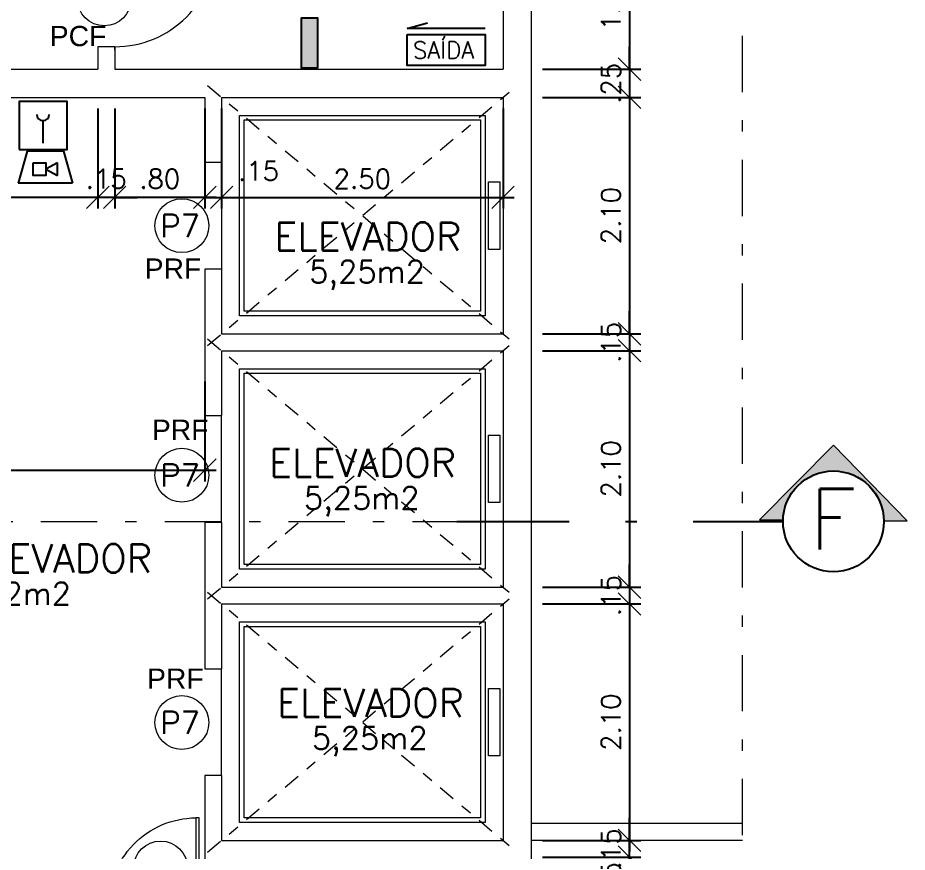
# Model space of a CAD drawing. Header units: millimetres. Extents: x 521 to 1055, y 261 to 520.
# Drawn here: x 719.07 to 726.97, y 396.94 to 404.35 of the extents above; entities that cross this region are included whole.
import ezdxf
from ezdxf.enums import TextEntityAlignment as Align

# ---------------------------------------------------------------- set-up
doc = ezdxf.new("R2010")
doc.units = ezdxf.units.MM
for name, pattern in [('CONTINU', [0]), ('DASHDOT', [1, 0.5, -0.25, 0, -0.25]), ('DASHDOTX2', [2, 1, -0.5, 0, -0.5])]:
    doc.linetypes.add(name, pattern=pattern)
doc.layers.add('0.1', color=8, linetype='Continuous', lineweight=13)
doc.layers.add('ppci', color=8, linetype='Continuous')
doc.styles.add('ROMANS', font='romans')
doc.styles.get("Standard").update_dxf_attribs({"font": 'romans.shx'})
doc.styles.add('STYLE1', font='sanss___.ttf')
doc.dimstyles.new('Fares Eng - 50', dxfattribs={"dimscale": 2, "dimtxt": 0.085, "dimasz": 0.1, "dimexe": 0.05, "dimexo": 0.05, "dimgap": 0.04, "dimtad": 1, "dimzin": 4, "dimdsep": 46, "dimtxsty": 'ROMANS', "dimblk1": 'OBLIQUE', "dimblk2": 'OBLIQUE', "dimsah": 1, "dimcen": 0.05, "dimdle": 0.05, "dimclrd": 8, "dimclre": 8, "dimclrt": 8, "dimaunit": 1, "dimadec": 0, "dimazin": 0, "dimtfac": 1, "dimtix": 1, "dimtmove": 2, "dimatfit": 0, "dimldrblk": 'OPEN90', "dimfxl": 1, "dimtolj": 1, "dimtzin": 0, "dimarcsym": 0})

# ---------------------------------------------------------------- blocks, each defined once
blk = doc.blocks.new('P90')
for points in [[(0.07499999999999929, 0.9300000000001063), (0.07499999999999929, 0.9000000000001052), (-0.07499999999999929, 0.9000000000001052), (-0.07499999999999929, 0.9300000000001063)], [(0.07499999999999929, -0.03000000000000114), (0.07499999999999929, 0), (-0.07499999999999929, 0), (-0.07499999999999929, -0.03000000000000114)]]:
    blk.add_lwpolyline(points)
blk.add_lwpolyline([(0.975000000000021, 0.8700000000000223), (0.07499999999999929, 0.8700000000000223), (0.07499999999999929, 0.9000000000001052), (0.975000000000021, 0.9000000000001052)], close=True)
at = {"color": 8}
blk.add_arc((0.0750000000000206, 0.8999999999999986), 0.9, 269.9999999999987, 6.717331487250948e-12, dxfattribs=at)
blk = doc.blocks.new('SAIDA')
at = {"layer": 'ppci', "color": 10, "linetype": 'CONTINU'}
for p, q in [((606.3493785497369, 490.7844645297137), (606.5312897009126, 490.835534363924)), ((607.0433981226734, 490.7844645297137), (606.3493785497369, 490.7844645297137))]:
    blk.add_line(p, q, dxfattribs=at)
blk.add_lwpolyline([(606.3493785497369, 490.7295335229048), (607.0433981226734, 490.7295335229048), (607.0433981226734, 490.4547183074635), (606.3493785497369, 490.4547183074635)], close=True, dxfattribs=at)
at = {"layer": 'ppci', "color": 10}
blk.add_text('SAÍDA', height=0.15, dxfattribs=at).set_placement((606.4001051773125, 490.5170854990042))
blk = doc.blocks.new('ÁREA')
for p in [(4.97462945148186e-05, 0.003761569252461072), (0, 0)]:
    blk.add_attdef('COMPARTIMENTO', text='', height=0.0025).set_placement(p, align=Align.CENTER)
at = {"color": 1}
for p in [(-4.97462945148186e-05, -0.003761569252461072), (-9.94925890296372e-05, -0.007523138504922144)]:
    blk.add_attdef('ÁREA', text='', height=0.002, dxfattribs=at).set_placement(p, align=Align.CENTER)
blk = doc.blocks.new('_OBLIQUE')
at = {"color": 0, "linetype": 'ByBlock'}
blk.add_line((-0.5, -0.5), (0.5, 0.5), dxfattribs=at)
blk = doc.blocks.new('*D574')
at = {"layer": '0.1', "color": 8, "linetype": 'CONTINU', "lineweight": -2, "transparency": 16777216}
for p, q in [((720.8763739477108, 403.5464883394478), (720.8763739477108, 402.6585367589544)), ((723.3763739477108, 403.5464883394476), (723.3763739477108, 402.6585367589544)), ((720.7763739477108, 402.7585367589544), (723.4763739477108, 402.7585367589544))]:
    blk.add_line(p, q, dxfattribs=at)
at = {"layer": 'DEFPOINTS', "color": 0, "linetype": 'CONTINU', "lineweight": -2, "transparency": 16777216}
for p in [(720.8763739477108, 403.6464883394478), (723.3763739477108, 403.6464883394477), (723.3763739477108, 402.7585367589544)]:
    blk.add_point(p, dxfattribs=at)
at = {"layer": '0.1', "color": 8, "linetype": 'CONTINU', "lineweight": -2, "transparency": 16777216, "xscale": 0.2, "yscale": 0.2, "zscale": 0.2, "rotation": 180}
blk.add_blockref('_OBLIQUE', (720.8763739477108, 402.7585367589544), dxfattribs=at)
at = {"layer": '0.1', "color": 8, "linetype": 'CONTINU', "lineweight": -2, "transparency": 16777216, "xscale": 0.2, "yscale": 0.2, "zscale": 0.2}
blk.add_blockref('_OBLIQUE', (723.3763739477108, 402.7585367589544), dxfattribs=at)
at = {"layer": '0.1', "color": 8, "linetype": 'CONTINU', "transparency": 16777216, "insert": (722.1263739477108, 402.9235367589544), "char_height": 0.17, "attachment_point": 5, "style": 'ROMANS'}
blk.add_mtext('\\A1;2.50', dxfattribs=at)
blk = doc.blocks.new('_Open90')
at = {"color": 0, "linetype": 'ByBlock', "lineweight": -2}
for p, q in [((-0.5, 0.5), (0, 0)), ((0, 0), (-1, 0)), ((0, 0), (-0.5, -0.5))]:
    blk.add_line(p, q, dxfattribs=at)
blk = doc.blocks.new('*D575')
at = {"layer": '0.1', "color": 8, "linetype": 'CONTINU', "lineweight": -2, "transparency": 16777216}
for p, q in [((720.7263739477107, 403.2589883394476), (720.7263739477107, 402.6585367589544)), ((720.8763739477108, 403.2589883394476), (720.8763739477108, 402.6585367589544)), ((720.7263739477107, 402.7585367589544), (720.5263739477107, 402.7585367589544)), ((720.7263739477107, 402.7585367589544), (720.8763739477108, 402.7585367589544)), ((720.8763739477108, 402.7585367589544), (721.0763739477109, 402.7585367589544))]:
    blk.add_line(p, q, dxfattribs=at)
at = {"layer": 'DEFPOINTS', "color": 0, "linetype": 'CONTINU', "lineweight": -2, "transparency": 16777216}
for p in [(720.7263739477107, 403.3589883394476), (720.8763739477108, 403.3589883394476), (720.8763739477108, 402.7585367589544)]:
    blk.add_point(p, dxfattribs=at)
at = {"layer": '0.1', "color": 8, "linetype": 'CONTINU', "lineweight": -2, "transparency": 16777216, "xscale": 0.2, "yscale": 0.2, "zscale": 0.2}
blk.add_blockref('_OBLIQUE', (720.7263739477107, 402.7585367589544), dxfattribs=at)
at = {"layer": '0.1', "color": 8, "linetype": 'CONTINU', "lineweight": -2, "transparency": 16777216, "xscale": 0.2, "yscale": 0.2, "zscale": 0.2, "rotation": 180}
blk.add_blockref('_OBLIQUE', (720.8763739477108, 402.7585367589544), dxfattribs=at)
at = {"layer": '0.1', "color": 8, "linetype": 'CONTINU', "transparency": 16777216, "insert": (721.2046996116915, 402.9932319690907), "char_height": 0.17, "attachment_point": 5, "style": 'ROMANS'}
blk.add_mtext('\\A1;.15', dxfattribs=at)
blk = doc.blocks.new('*D451')
at = {"layer": '0.1', "color": 8, "linetype": 'CONTINU', "lineweight": -2, "transparency": 16777216}
for p, q in [((724.4999577999806, 405.1964883394477), (724.4999577999806, 403.7964883394476)), ((723.7263739477108, 405.0964883394477), (724.5999577999806, 405.0964883394477)), ((723.7263739477108, 403.8964883394476), (724.5999577999806, 403.8964883394476))]:
    blk.add_line(p, q, dxfattribs=at)
at = {"layer": 'DEFPOINTS', "color": 0, "linetype": 'CONTINU', "lineweight": -2, "transparency": 16777216}
for p in [(723.6263739477108, 405.0964883394477), (723.6263739477108, 403.8964883394476), (724.4999577999806, 403.8964883394476)]:
    blk.add_point(p, dxfattribs=at)
at = {"layer": '0.1', "color": 8, "linetype": 'CONTINU', "lineweight": -2, "transparency": 16777216, "xscale": 0.2, "yscale": 0.2, "zscale": 0.2}
for p, rotation in [((724.4999577999806, 405.0964883394477), 90), ((724.4999577999806, 403.8964883394476), 270)]:
    blk.add_blockref('_OBLIQUE', p, dxfattribs=dict(at, rotation=rotation))
at = {"layer": '0.1', "color": 8, "linetype": 'CONTINU', "transparency": 16777216, "insert": (724.3349577999805, 404.4964883394478), "char_height": 0.17, "attachment_point": 5, "rotation": 90, "style": 'ROMANS'}
blk.add_mtext('\\A1;1.20', dxfattribs=at)
blk = doc.blocks.new('*D452')
at = {"layer": '0.1', "color": 8, "linetype": 'CONTINU', "lineweight": -2, "transparency": 16777216}
for p, q in [((724.4999577999806, 403.8964883394476), (724.4999577999806, 404.0964883394476)), ((723.7263739477108, 403.8964883394476), (724.5999577999806, 403.8964883394476)), ((724.4999577999806, 403.8964883394476), (724.4999577999806, 403.6464883394477)), ((723.7263739477108, 403.6464883394477), (724.5999577999806, 403.6464883394477)), ((724.4999577999806, 403.6464883394477), (724.4999577999806, 403.4464883394477))]:
    blk.add_line(p, q, dxfattribs=at)
at = {"layer": 'DEFPOINTS', "color": 0, "linetype": 'CONTINU', "lineweight": -2, "transparency": 16777216}
for p in [(723.6263739477108, 403.8964883394476), (723.6263739477108, 403.6464883394477), (724.4999577999806, 403.6464883394477)]:
    blk.add_point(p, dxfattribs=at)
at = {"layer": '0.1', "color": 8, "linetype": 'CONTINU', "lineweight": -2, "transparency": 16777216, "xscale": 0.2, "yscale": 0.2, "zscale": 0.2}
for p, rotation in [((724.4999577999806, 403.8964883394476), 270), ((724.4999577999806, 403.6464883394477), 90)]:
    blk.add_blockref('_OBLIQUE', p, dxfattribs=dict(at, rotation=rotation))
at = {"layer": '0.1', "color": 8, "linetype": 'CONTINU', "transparency": 16777216, "insert": (724.3349577999805, 403.7714883394478), "char_height": 0.17, "attachment_point": 5, "rotation": 90, "style": 'ROMANS'}
blk.add_mtext('\\A1;.25', dxfattribs=at)
blk = doc.blocks.new('*D453')
at = {"layer": '0.1', "color": 8, "linetype": 'CONTINU', "lineweight": -2, "transparency": 16777216}
for p, q in [((724.4999577999806, 403.7464883394477), (724.4999577999806, 401.4464883394477)), ((723.7263739477108, 403.6464883394477), (724.5999577999806, 403.6464883394477)), ((723.7263739477108, 401.5464883394477), (724.5999577999806, 401.5464883394477))]:
    blk.add_line(p, q, dxfattribs=at)
at = {"layer": 'DEFPOINTS', "color": 0, "linetype": 'CONTINU', "lineweight": -2, "transparency": 16777216}
for p in [(723.6263739477108, 403.6464883394477), (723.6263739477108, 401.5464883394477), (724.4999577999806, 401.5464883394477)]:
    blk.add_point(p, dxfattribs=at)
at = {"layer": '0.1', "color": 8, "linetype": 'CONTINU', "lineweight": -2, "transparency": 16777216, "xscale": 0.2, "yscale": 0.2, "zscale": 0.2}
for p, rotation in [((724.4999577999806, 403.6464883394477), 90), ((724.4999577999806, 401.5464883394477), 270)]:
    blk.add_blockref('_OBLIQUE', p, dxfattribs=dict(at, rotation=rotation))
at = {"layer": '0.1', "color": 8, "linetype": 'CONTINU', "transparency": 16777216, "insert": (724.3349577999805, 402.5964883394478), "char_height": 0.17, "attachment_point": 5, "rotation": 90, "style": 'ROMANS'}
blk.add_mtext('\\A1;2.10', dxfattribs=at)
blk = doc.blocks.new('*D454')
at = {"layer": '0.1', "color": 8, "linetype": 'CONTINU', "lineweight": -2, "transparency": 16777216}
for p, q in [((724.4999577999806, 401.5464883394477), (724.4999577999806, 401.7464883394477)), ((723.7263739477108, 401.5464883394477), (724.5999577999806, 401.5464883394477)), ((724.4999577999806, 401.5464883394477), (724.4999577999806, 401.3964883394476)), ((723.7263739477108, 401.3964883394476), (724.5999577999806, 401.3964883394476)), ((724.4999577999806, 401.3964883394476), (724.4999577999806, 401.1964883394476))]:
    blk.add_line(p, q, dxfattribs=at)
at = {"layer": 'DEFPOINTS', "color": 0, "linetype": 'CONTINU', "lineweight": -2, "transparency": 16777216}
for p in [(723.6263739477108, 401.5464883394477), (723.6263739477108, 401.3964883394476), (724.4999577999806, 401.3964883394476)]:
    blk.add_point(p, dxfattribs=at)
at = {"layer": '0.1', "color": 8, "linetype": 'CONTINU', "lineweight": -2, "transparency": 16777216, "xscale": 0.2, "yscale": 0.2, "zscale": 0.2}
for p, rotation in [((724.4999577999806, 401.5464883394477), 270), ((724.4999577999806, 401.3964883394476), 90)]:
    blk.add_blockref('_OBLIQUE', p, dxfattribs=dict(at, rotation=rotation))
at = {"layer": '0.1', "color": 8, "linetype": 'CONTINU', "transparency": 16777216, "insert": (724.3349577999805, 401.4714883394478), "char_height": 0.17, "attachment_point": 5, "rotation": 90, "style": 'ROMANS'}
blk.add_mtext('\\A1;.15', dxfattribs=at)
blk = doc.blocks.new('*D455')
at = {"layer": '0.1', "color": 8, "linetype": 'CONTINU', "lineweight": -2, "transparency": 16777216}
for p, q in [((724.4999577999806, 401.4964883394476), (724.4999577999806, 399.1964883394476)), ((723.7263739477108, 401.3964883394476), (724.5999577999806, 401.3964883394476)), ((723.7263739477108, 399.2964883394476), (724.5999577999806, 399.2964883394476))]:
    blk.add_line(p, q, dxfattribs=at)
at = {"layer": 'DEFPOINTS', "color": 0, "linetype": 'CONTINU', "lineweight": -2, "transparency": 16777216}
for p in [(723.6263739477108, 401.3964883394476), (723.6263739477108, 399.2964883394476), (724.4999577999806, 399.2964883394476)]:
    blk.add_point(p, dxfattribs=at)
at = {"layer": '0.1', "color": 8, "linetype": 'CONTINU', "lineweight": -2, "transparency": 16777216, "xscale": 0.2, "yscale": 0.2, "zscale": 0.2}
for p, rotation in [((724.4999577999806, 401.3964883394476), 90), ((724.4999577999806, 399.2964883394476), 270)]:
    blk.add_blockref('_OBLIQUE', p, dxfattribs=dict(at, rotation=rotation))
at = {"layer": '0.1', "color": 8, "linetype": 'CONTINU', "transparency": 16777216, "insert": (724.3349577999805, 400.3464883394477), "char_height": 0.17, "attachment_point": 5, "rotation": 90, "style": 'ROMANS'}
blk.add_mtext('\\A1;2.10', dxfattribs=at)
blk = doc.blocks.new('*D456')
at = {"layer": '0.1', "color": 8, "linetype": 'CONTINU', "lineweight": -2, "transparency": 16777216}
for p, q in [((724.4999577999806, 399.2964883394476), (724.4999577999806, 399.4964883394476)), ((723.7263739477108, 399.2964883394476), (724.5999577999806, 399.2964883394476)), ((724.4999577999806, 399.2964883394476), (724.4999577999806, 399.1464883394477)), ((723.7263739477108, 399.1464883394477), (724.5999577999806, 399.1464883394477)), ((724.4999577999806, 399.1464883394477), (724.4999577999806, 398.9464883394477))]:
    blk.add_line(p, q, dxfattribs=at)
at = {"layer": 'DEFPOINTS', "color": 0, "linetype": 'CONTINU', "lineweight": -2, "transparency": 16777216}
for p in [(723.6263739477108, 399.2964883394476), (723.6263739477108, 399.1464883394477), (724.4999577999806, 399.1464883394477)]:
    blk.add_point(p, dxfattribs=at)
at = {"layer": '0.1', "color": 8, "linetype": 'CONTINU', "lineweight": -2, "transparency": 16777216, "xscale": 0.2, "yscale": 0.2, "zscale": 0.2}
for p, rotation in [((724.4999577999806, 399.2964883394476), 270), ((724.4999577999806, 399.1464883394477), 90)]:
    blk.add_blockref('_OBLIQUE', p, dxfattribs=dict(at, rotation=rotation))
at = {"layer": '0.1', "color": 8, "linetype": 'CONTINU', "transparency": 16777216, "insert": (724.3349577999805, 399.2214883394478), "char_height": 0.17, "attachment_point": 5, "rotation": 90, "style": 'ROMANS'}
blk.add_mtext('\\A1;.15', dxfattribs=at)
blk = doc.blocks.new('*D576')
at = {"layer": '0.1', "color": 8, "linetype": 'CONTINU', "lineweight": -2, "transparency": 16777216}
for p, q in [((724.4999577999806, 399.2464883394477), (724.4999577999806, 396.9464883394476)), ((723.7263739477108, 399.1464883394477), (724.5999577999806, 399.1464883394477)), ((723.7263739477108, 397.0464883394476), (724.5999577999806, 397.0464883394476))]:
    blk.add_line(p, q, dxfattribs=at)
at = {"layer": 'DEFPOINTS', "color": 0, "linetype": 'CONTINU', "lineweight": -2, "transparency": 16777216}
for p in [(723.6263739477108, 399.1464883394477), (723.6263739477108, 397.0464883394476), (724.4999577999806, 397.0464883394476)]:
    blk.add_point(p, dxfattribs=at)
at = {"layer": '0.1', "color": 8, "linetype": 'CONTINU', "lineweight": -2, "transparency": 16777216, "xscale": 0.2, "yscale": 0.2, "zscale": 0.2}
for p, rotation in [((724.4999577999806, 399.1464883394477), 90), ((724.4999577999806, 397.0464883394476), 270)]:
    blk.add_blockref('_OBLIQUE', p, dxfattribs=dict(at, rotation=rotation))
at = {"layer": '0.1', "color": 8, "linetype": 'CONTINU', "transparency": 16777216, "insert": (724.3349577999805, 398.0964883394478), "char_height": 0.17, "attachment_point": 5, "rotation": 90, "style": 'ROMANS'}
blk.add_mtext('\\A1;2.10', dxfattribs=at)
blk = doc.blocks.new('*D515')
at = {"layer": '0.1', "color": 8, "linetype": 'CONTINU', "lineweight": -2, "transparency": 16777216}
for p, q in [((716.7763739477108, 401.1223854041269), (716.7763739477108, 400.2344338236335)), ((720.7263739477107, 401.1223854041267), (720.7263739477107, 400.2344338236335)), ((716.6763739477108, 400.3344338236335), (720.8263739477107, 400.3344338236335))]:
    blk.add_line(p, q, dxfattribs=at)
at = {"layer": 'DEFPOINTS', "color": 0, "linetype": 'CONTINU', "lineweight": -2, "transparency": 16777216}
for p in [(716.7763739477108, 401.222385404127), (720.7263739477107, 401.2223854041267), (720.7263739477107, 400.3344338236335)]:
    blk.add_point(p, dxfattribs=at)
at = {"layer": '0.1', "color": 8, "linetype": 'CONTINU', "lineweight": -2, "transparency": 16777216, "xscale": 0.2, "yscale": 0.2, "zscale": 0.2, "rotation": 180}
blk.add_blockref('_OBLIQUE', (716.7763739477108, 400.3344338236335), dxfattribs=at)
at = {"layer": '0.1', "color": 8, "linetype": 'CONTINU', "lineweight": -2, "transparency": 16777216, "xscale": 0.2, "yscale": 0.2, "zscale": 0.2}
blk.add_blockref('_OBLIQUE', (720.7263739477107, 400.3344338236335), dxfattribs=at)
at = {"layer": '0.1', "color": 8, "linetype": 'CONTINU', "transparency": 16777216, "insert": (718.7513739477108, 400.4994338236335), "char_height": 0.17, "attachment_point": 5, "style": 'ROMANS'}
blk.add_mtext('\\A1;3.95', dxfattribs=at)
blk = doc.blocks.new('*D543')
at = {"layer": '0.1', "color": 8, "linetype": 'CONTINU', "lineweight": -2, "transparency": 16777216}
for p, q in [((719.9263739477108, 403.5464883394477), (719.9263739477108, 402.6585367589544)), ((720.7263739477108, 403.5464883394477), (720.7263739477108, 402.6585367589544)), ((720.8263739477109, 402.7585367589544), (719.8263739477107, 402.7585367589544))]:
    blk.add_line(p, q, dxfattribs=at)
at = {"layer": 'DEFPOINTS', "color": 0, "linetype": 'CONTINU', "lineweight": -2, "transparency": 16777216}
for p in [(719.9263739477108, 403.6464883394477), (720.7263739477108, 403.6464883394477), (719.9263739477108, 402.7585367589544)]:
    blk.add_point(p, dxfattribs=at)
at = {"layer": '0.1', "color": 8, "linetype": 'CONTINU', "lineweight": -2, "transparency": 16777216, "xscale": 0.2, "yscale": 0.2, "zscale": 0.2, "rotation": 180}
blk.add_blockref('_OBLIQUE', (719.9263739477108, 402.7585367589544), dxfattribs=at)
at = {"layer": '0.1', "color": 8, "linetype": 'CONTINU', "lineweight": -2, "transparency": 16777216, "xscale": 0.2, "yscale": 0.2, "zscale": 0.2}
blk.add_blockref('_OBLIQUE', (720.7263739477108, 402.7585367589544), dxfattribs=at)
at = {"layer": '0.1', "color": 8, "linetype": 'CONTINU', "transparency": 16777216, "insert": (720.3263739477109, 402.9235367589544), "char_height": 0.17, "attachment_point": 5, "style": 'ROMANS'}
blk.add_mtext('\\A1;.80', dxfattribs=at)
blk = doc.blocks.new('*D544')
at = {"layer": '0.1', "color": 8, "linetype": 'CONTINU', "lineweight": -2, "transparency": 16777216}
for p, q in [((719.7763739477111, 403.5464883394477), (719.7763739477111, 402.6585367589544)), ((719.9263739477109, 403.5464883394477), (719.9263739477109, 402.6585367589544)), ((719.7763739477111, 402.7585367589544), (719.5763739477111, 402.7585367589544)), ((719.9263739477109, 402.7585367589544), (719.7763739477111, 402.7585367589544)), ((719.9263739477109, 402.7585367589544), (720.1263739477109, 402.7585367589544))]:
    blk.add_line(p, q, dxfattribs=at)
at = {"layer": 'DEFPOINTS', "color": 0, "linetype": 'CONTINU', "lineweight": -2, "transparency": 16777216}
for p in [(719.7763739477111, 403.6464883394477), (719.9263739477109, 403.6464883394477), (719.7763739477111, 402.7585367589544)]:
    blk.add_point(p, dxfattribs=at)
at = {"layer": '0.1', "color": 8, "linetype": 'CONTINU', "lineweight": -2, "transparency": 16777216, "xscale": 0.2, "yscale": 0.2, "zscale": 0.2}
blk.add_blockref('_OBLIQUE', (719.7763739477111, 402.7585367589544), dxfattribs=at)
at = {"layer": '0.1', "color": 8, "linetype": 'CONTINU', "lineweight": -2, "transparency": 16777216, "xscale": 0.2, "yscale": 0.2, "zscale": 0.2, "rotation": 180}
blk.add_blockref('_OBLIQUE', (719.9263739477109, 402.7585367589544), dxfattribs=at)
at = {"layer": '0.1', "color": 8, "linetype": 'CONTINU', "transparency": 16777216, "insert": (719.851373947711, 402.9235367589544), "char_height": 0.17, "attachment_point": 5, "style": 'ROMANS'}
blk.add_mtext('\\A1;.15', dxfattribs=at)
blk = doc.blocks.new('*D545')
at = {"layer": '0.1', "color": 8, "linetype": 'CONTINU', "lineweight": -2, "transparency": 16777216}
for p, q in [((717.5963739477106, 403.5464883394479), (717.5963739477106, 402.6585367589544)), ((719.7763739477111, 403.5464883394477), (719.7763739477111, 402.6585367589544)), ((719.8763739477112, 402.7585367589544), (717.4963739477106, 402.7585367589544))]:
    blk.add_line(p, q, dxfattribs=at)
at = {"layer": 'DEFPOINTS', "color": 0, "linetype": 'CONTINU', "lineweight": -2, "transparency": 16777216}
for p in [(717.5963739477106, 403.6464883394479), (719.7763739477111, 403.6464883394477), (717.5963739477106, 402.7585367589544)]:
    blk.add_point(p, dxfattribs=at)
at = {"layer": '0.1', "color": 8, "linetype": 'CONTINU', "lineweight": -2, "transparency": 16777216, "xscale": 0.2, "yscale": 0.2, "zscale": 0.2, "rotation": 180}
blk.add_blockref('_OBLIQUE', (717.5963739477106, 402.7585367589544), dxfattribs=at)
at = {"layer": '0.1', "color": 8, "linetype": 'CONTINU', "lineweight": -2, "transparency": 16777216, "xscale": 0.2, "yscale": 0.2, "zscale": 0.2}
blk.add_blockref('_OBLIQUE', (719.7763739477111, 402.7585367589544), dxfattribs=at)
at = {"layer": '0.1', "color": 8, "linetype": 'CONTINU', "transparency": 16777216, "insert": (718.6863739477109, 402.9235367589544), "char_height": 0.17, "attachment_point": 5, "style": 'ROMANS'}
blk.add_mtext('\\A1;2.18', dxfattribs=at)
blk = doc.blocks.new('*D638')
at = {"layer": '0.1', "color": 8, "linetype": 'CONTINU', "lineweight": -2, "transparency": 16777216}
for p, q in [((724.4999577999806, 396.8964883394476), (724.4999577999806, 397.0964883394476)), ((723.7263739477108, 396.8964883394476), (724.5999577999806, 396.8964883394476)), ((724.4999577999806, 396.4464883394477), (724.4999577999806, 396.8964883394476)), ((723.7263739477108, 396.4464883394477), (724.5999577999806, 396.4464883394477)), ((724.4999577999806, 396.4464883394477), (724.4999577999806, 396.2464883394478))]:
    blk.add_line(p, q, dxfattribs=at)
at = {"layer": 'DEFPOINTS', "color": 0, "linetype": 'CONTINU', "lineweight": -2, "transparency": 16777216}
for p in [(723.6263739477108, 396.8964883394476), (724.4999577999806, 396.8964883394476), (723.6263739477108, 396.4464883394477)]:
    blk.add_point(p, dxfattribs=at)
at = {"layer": '0.1', "color": 8, "linetype": 'CONTINU', "lineweight": -2, "transparency": 16777216, "xscale": 0.2, "yscale": 0.2, "zscale": 0.2}
for p, rotation in [((724.4999577999806, 396.8964883394476), 270), ((724.4999577999806, 396.4464883394477), 90)]:
    blk.add_blockref('_OBLIQUE', p, dxfattribs=dict(at, rotation=rotation))
at = {"layer": '0.1', "color": 8, "linetype": 'CONTINU', "transparency": 16777216, "insert": (724.3349577999805, 396.6714883394478), "char_height": 0.17, "attachment_point": 5, "rotation": 90, "style": 'ROMANS'}
blk.add_mtext('\\A1;.45', dxfattribs=at)
blk = doc.blocks.new('*D573')
at = {"layer": '0.1', "color": 8, "linetype": 'CONTINU', "lineweight": -2, "transparency": 16777216}
for p, q in [((724.4999577999806, 397.0464883394476), (724.4999577999806, 397.2464883394476)), ((723.7263739477108, 397.0464883394476), (724.5999577999806, 397.0464883394476)), ((724.4999577999806, 396.8964883394476), (724.4999577999806, 397.0464883394476)), ((723.7263739477108, 396.8964883394476), (724.5999577999806, 396.8964883394476)), ((724.4999577999806, 396.8964883394476), (724.4999577999806, 396.6964883394476))]:
    blk.add_line(p, q, dxfattribs=at)
at = {"layer": 'DEFPOINTS', "color": 0, "linetype": 'CONTINU', "lineweight": -2, "transparency": 16777216}
for p in [(723.6263739477108, 397.0464883394476), (724.4999577999806, 397.0464883394476), (723.6263739477108, 396.8964883394476)]:
    blk.add_point(p, dxfattribs=at)
at = {"layer": '0.1', "color": 8, "linetype": 'CONTINU', "lineweight": -2, "transparency": 16777216, "xscale": 0.2, "yscale": 0.2, "zscale": 0.2}
for p, rotation in [((724.4999577999806, 397.0464883394476), 270), ((724.4999577999806, 396.8964883394476), 90)]:
    blk.add_blockref('_OBLIQUE', p, dxfattribs=dict(at, rotation=rotation))
at = {"layer": '0.1', "color": 8, "linetype": 'CONTINU', "transparency": 16777216, "insert": (724.3349577999805, 396.9714883394477), "char_height": 0.17, "attachment_point": 5, "rotation": 90, "style": 'ROMANS'}
blk.add_mtext('\\A1;.15', dxfattribs=at)
blk = doc.blocks.new('P80')
for points in [[(0, 0.8600000000001068), (0, 0.8300000000001057), (0.1499999999999986, 0.8300000000001057), (0.1499999999999986, 0.8600000000001068)], [(0, 0), (0, 0.03000000000000114), (0.1499999999999986, 0.03000000000000114), (0.1499999999999986, 0)]]:
    blk.add_lwpolyline(points)
blk.add_lwpolyline([(-0.8000000000000227, 0.06000000000008299), (0, 0.06000000000008299), (0, 0.03000000000000114), (-0.8000000000000227, 0.03000000000000114)], close=True)
at = {"color": 8}
blk.add_arc((-0.02513934576528032, 0.05553438521076377), 0.7748735220644332, 88.14081760279143, 179.6698012135025, dxfattribs=at)

msp = doc.modelspace()

# ---------------------------------------------------------------- hatches: boundary and pattern name
at = {"layer": '0.1'}
h = msp.add_hatch(color=8, dxfattribs=at)
edge = h.paths.add_edge_path()
edge.add_line((726.9671070341789, 399.883980021472), (726.3116154188822, 400.5583049819967))
edge.add_line((726.3116154188822, 400.5583049819967), (725.6562047784529, 399.8924958599133))
edge.add_line((725.6562047784529, 399.8924958599133), (725.8638657082242, 399.8924958599133))
edge.add_ellipse((726.3115758723785, 399.8798210565063), major_axis=(-0.3167057322885659, 0.3167057322885658), ratio=0.9999999999978486, start_angle=-134.46796131197192, end_angle=43.378373153938526, ccw=False)
edge.add_line((726.7594461044088, 399.883980021472), (726.9671070341789, 399.883980021472))
at = {"layer": 'ppci'}
msp.add_hatch(color=10, dxfattribs=at).paths.add_polyline_path([(721.7273373261112, 404.3535529844495), (721.5848390989875, 404.3535529844495), (721.5848390989875, 403.9050236009172), (721.7273373261112, 403.9050236009172)])

# ---------------------------------------------------------------- linework, layer by layer
at = {"layer": '0.1', "color": 8, "linetype": 'DASHDOTX2', "ltscale": 0.5}
for p, q in [((725.5047356477937, 365.1927535548344), (725.5047356477937, 428.2042284678419)), ((700.5705639118282, 399.8798799128634), (722.9649245997352, 399.8798799128634))]:
    msp.add_line(p, q, dxfattribs=at)
at = {"layer": '0.1', "color": 7}
for p, q in [((723.6263739477108, 408.7964883394477), (723.6263739477108, 397.1964883394476)), ((723.3763739477108, 408.5464883394476), (723.3763739477108, 403.8964883394476)), ((719.926373947711, 404.0964883394476), (719.7763739477109, 404.0964883394476)), ((719.7763739477109, 404.0964883394476), (719.7763739477109, 403.8964883394476)), ((719.926373947711, 404.0964883394476), (719.9263739477109, 403.8964883394476)), ((718.5963739477108, 403.8964883394476), (719.7763739477109, 403.8964883394477)), ((719.926373947711, 403.8964883394477), (723.3763739477108, 403.8964883394477)), ((718.5963739477108, 403.6464883394477), (720.7263739477107, 403.6464883394478)), ((720.7263739477107, 403.6464883394476), (720.7263739477107, 403.0714883394477)), ((720.8763739477108, 403.6464883394476), (720.8763739477108, 403.0714883394477)), ((720.8763739477108, 403.6464883394478), (723.3763739477108, 403.6464883394477)), ((723.3763739477108, 403.6464883394477), (723.3763739477108, 401.5464883394476)), ((720.7263739477107, 403.0714883394477), (720.8763739477108, 403.0714883394477)), ((720.8763739477108, 402.1214883394476), (720.7263739477107, 402.1214883394477)), ((720.7263739477107, 402.1214883394477), (720.7263739477107, 400.8214883394477)), ((720.8763739477108, 402.1214883394476), (720.8763739477108, 401.5464883394478)), ((720.8763739477108, 401.5464883394478), (723.3763739477108, 401.5464883394476)), ((720.8763739477108, 401.3964883394478), (723.3763739477108, 401.3964883394477)), ((720.8763739477108, 401.3964883394478), (720.8763739477108, 400.8214883394477)), ((723.3763739477108, 401.3964883394477), (723.3763739477108, 399.2964883394476)), ((720.7263739477107, 400.8214883394477), (720.8763739477108, 400.8214883394477)), ((720.8763739477108, 399.8714883394478), (720.7263739477107, 399.8714883394478)), ((720.7263739477107, 399.8714883394478), (720.7263739477107, 398.5714883394477)), ((720.8763739477108, 399.8714883394478), (720.8763739477108, 399.2964883394478)), ((720.8763739477108, 399.2964883394478), (723.3763739477108, 399.2964883394476)), ((720.8763739477108, 399.1464883394478), (723.3763739477108, 399.1464883394477)), ((720.8763739477108, 399.1464883394478), (720.8763739477109, 398.5714883394477)), ((723.3763739477108, 399.1464883394477), (723.3763739477108, 397.0464883394476)), ((720.7263739477107, 398.5714883394477), (720.8763739477109, 398.5714883394477)), ((720.8763739477108, 397.6214883394478), (720.7263739477107, 397.6214883394478)), ((720.7263739477107, 397.6214883394478), (720.7263739477106, 396.4464883394478)), ((720.8763739477108, 397.6214883394478), (720.8763739477108, 397.0464883394478)), ((723.6263739477108, 397.1964883394476), (723.6263739477108, 397.0464883394476)), ((720.8763739477108, 397.0464883394478), (723.3763739477108, 397.0464883394476)), ((723.6263739477108, 397.0464883394476), (723.6263739477108, 396.3624937100842))]:
    msp.add_line(p, q, dxfattribs=at)
at = {"layer": '0.1', "color": 8, "linetype": 'DASHDOT', "ltscale": 0.3}
for p, q in [((720.7513739477108, 403.7514883394478), (723.5013739477108, 401.4414883394476)), ((720.7513739477108, 401.4414883394477), (723.5013739477108, 403.7514883394477)), ((720.7513739477108, 401.5014883394478), (723.5013739477108, 399.1914883394476)), ((720.7513739477108, 399.1914883394477), (723.5013739477108, 401.5014883394477)), ((720.7513739477108, 399.2514883394478), (723.5013739477108, 396.9414883394476)), ((720.7513739477108, 396.9414883394477), (723.5013739477108, 399.2514883394477))]:
    msp.add_line(p, q, dxfattribs=at)
at = {"layer": '0.1', "color": 8}
for p, q in [((720.8763739477108, 403.0714883394477), (720.8763739477108, 402.1214883394476)), ((720.8763739477108, 399.8714883394478), (720.8763739477108, 400.8214883394477)), ((720.8763739477108, 397.6214883394478), (720.876373947711, 398.5714883394476)), ((725.5047356477937, 397.1964883394476), (723.6263739477108, 397.1964883394476)), ((725.5047356477937, 397.0464883394476), (723.6263739477108, 397.0464883394476))]:
    msp.add_line(p, q, dxfattribs=at)
at = {"layer": '0.1', "color": 8, "linetype": 'DASHDOTX2', "lineweight": -2}
msp.add_line((722.9649245997352, 399.8798799128633), (725.8637451868523, 399.8798799128633), dxfattribs=at)
at = {"layer": '0.1', "color": 8}
for points in [[(721.0363739477108, 403.4864883394478), (723.216373947711, 403.4864883394478), (723.216373947711, 401.7064883394476), (721.0363739477108, 401.7064883394476)], [(721.0763739477109, 403.4464883394478), (723.1763739477109, 403.4464883394478), (723.1763739477109, 401.7464883394476), (721.0763739477109, 401.7464883394476)], [(723.2463739477109, 402.8964883394477), (723.3463739477108, 402.8964883394477), (723.3463739477108, 402.2964883394477), (723.2463739477109, 402.2964883394477)], [(721.0363739477109, 401.2364883394479), (723.216373947711, 401.2364883394479), (723.216373947711, 399.4564883394477), (721.0363739477109, 399.4564883394477)], [(721.0763739477109, 401.1964883394479), (723.176373947711, 401.1964883394479), (723.176373947711, 399.4964883394477), (721.0763739477109, 399.4964883394477)], [(723.2463739477109, 400.6464883394478), (723.346373947711, 400.6464883394478), (723.346373947711, 400.0464883394478), (723.2463739477109, 400.0464883394478)], [(721.0363739477108, 398.9864883394478), (723.216373947711, 398.9864883394478), (723.216373947711, 397.2064883394476), (721.0363739477108, 397.2064883394476)], [(721.0763739477109, 398.9464883394478), (723.1763739477109, 398.9464883394478), (723.1763739477109, 397.2464883394476), (721.0763739477109, 397.2464883394476)], [(723.2463739477109, 398.3964883394477), (723.3463739477108, 398.3964883394477), (723.3463739477108, 397.7964883394477), (723.2463739477109, 397.7964883394477)]]:
    msp.add_lwpolyline(points, close=True, dxfattribs=at)
msp.add_lwpolyline([(726.9671070341789, 399.883980021472), (726.3116154188822, 400.5583049819967), (725.6562047784529, 399.8924958599133), (725.8638657082242, 399.8924958599133, -0.9813801479665843), (726.7594461044088, 399.883980021472)], format="xyb", close=True, dxfattribs=at)
for centre in [(719.8334512253373, 404.5220175003132), (720.5231527548221, 402.5069512593388), (720.5231527548221, 400.2903094428476), (720.5231527548221, 398.0932363015138), (720.3338405596362, 396.8005846319571)]:
    msp.add_circle(centre, 0.2396438343701963, dxfattribs=at)
at = {"layer": '0.1', "color": 8, "lineweight": -2}
msp.add_circle((726.3115758723785, 399.8798799128633), 0.4478306855262695, dxfattribs=at)
at = {"layer": 'ppci', "color": 10, "linetype": 'Continuous'}
for p, q in [((719.289425964813, 403.2394670068931), (719.289425964813, 403.4398411784742)), ((719.1491476137502, 403.16880853684), (719.068868138287, 402.8849290258476)), ((719.4702655156001, 403.16880853684), (719.1491476137502, 403.16880853684)), ((719.4702655156001, 403.16880853684), (719.5505449910619, 402.8849290258476)), ((719.5505449910619, 402.8849290258476), (719.068868138287, 402.8849290258476))]:
    msp.add_line(p, q, dxfattribs=at)
at = {"layer": 'ppci', "color": 10}
for p, q in [((719.4167458652918, 403.0660466265659), (719.3154622836022, 403.009691260502)), ((719.3154622836022, 403.009691260502), (719.4167458652918, 402.9533358944379)), ((719.4167458652918, 402.9533358944379), (719.4167458652918, 403.0660466265659))]:
    msp.add_line(p, q, dxfattribs=at)
for points in [[(721.7273373261112, 403.9050236009172), (721.5848390989875, 403.9050236009172), (721.5848390989875, 404.3535529844495), (721.7273373261112, 404.3535529844495)], [(719.202667264058, 403.0660466265659), (719.3154622836022, 403.0660466265659), (719.3154622836022, 402.9533358944379), (719.202667264058, 402.9533358944379)]]:
    msp.add_lwpolyline(points, close=True, dxfattribs=at)
at = {"layer": 'ppci', "color": 10, "linetype": 'Continuous'}
msp.add_lwpolyline([(719.0759572148132, 403.1835415434934), (719.5028947148131, 403.1835415434934), (719.5028947148131, 403.6104790434933), (719.0759572148132, 403.6104790434933)], close=True, dxfattribs=at)
msp.add_arc((719.289425964813, 403.4955286784742), 0.05568750000000001, 180, 0, dxfattribs=at)

# ---------------------------------------------------------------- block references
at = {"layer": '0.1', "color": 8}
msp.add_blockref('P90', (719.851373947711, 404.0964883394476), dxfattribs=at)
ref = msp.add_blockref('ÁREA', (722.1751820379853, 402.2865736808449), dxfattribs=dict(at, xscale=133.3333333333333, yscale=133.3333333333333, zscale=133.3333333333333))
ref.add_attrib('COMPARTIMENTO', 'ELEVADOR', dxfattribs={"layer": '0', "color": 3, "height": 0.25}).set_placement((722.1751820379853, 402.2865736808449), align=Align.CENTER)
ref.add_attrib('ÁREA', '5,25m2', dxfattribs={"layer": '0', "color": 1, "height": 0.2}).set_placement((722.1685491987163, 401.9986188207218), align=Align.CENTER)
ref = msp.add_blockref('ÁREA', (722.1282646031171, 400.2759434237027), dxfattribs=dict(at, xscale=133.3333333333333, yscale=133.3333333333333, zscale=133.3333333333333))
ref.add_attrib('COMPARTIMENTO', 'ELEVADOR', dxfattribs={"layer": '0', "color": 3, "height": 0.25}).set_placement((722.1282646031171, 400.2759434237027), align=Align.CENTER)
ref.add_attrib('ÁREA', '5,25m2', dxfattribs={"layer": '0', "color": 1, "height": 0.2}).set_placement((722.1216317638481, 399.9879885635796), align=Align.CENTER)
ref = msp.add_blockref('ÁREA', (718.9450519015728, 399.426385228776), dxfattribs=dict(at, xscale=133.3333333333333, yscale=133.3333333333333, zscale=133.3333333333333))
ref.add_attrib('COMPARTIMENTO', 'HALL ELEVADOR', dxfattribs={"layer": '0', "color": 3, "height": 0.25}).set_placement((718.9450519015728, 399.426385228776), align=Align.CENTER)
ref.add_attrib('ÁREA', '27,72m2', dxfattribs={"layer": '0', "color": 1, "height": 0.2}).set_placement((718.9384190623038, 399.1384303686529), align=Align.CENTER)
ref = msp.add_blockref('ÁREA', (722.1986416013575, 398.1431211508712), dxfattribs=dict(at, xscale=133.3333333333333, yscale=133.3333333333333, zscale=133.3333333333333))
ref.add_attrib('COMPARTIMENTO', 'ELEVADOR', dxfattribs={"layer": '0', "color": 3, "height": 0.25}).set_placement((722.1986416013575, 398.1431211508712), align=Align.CENTER)
ref.add_attrib('ÁREA', '5,25m2', dxfattribs={"layer": '0', "color": 1, "height": 0.2}).set_placement((722.1920087620884, 397.8551662907481), align=Align.CENTER)
at = {"layer": '0.1', "color": 8, "xscale": -1, "rotation": 90}
msp.add_blockref('P80', (720.7063739477106, 396.4464883394478), dxfattribs=at)
at = {"layer": 'ppci', "color": 10, "linetype": 'CONTINU'}
msp.add_blockref('SAIDA', (116.1752118301544, -86.52549529752503), dxfattribs=at)

# ---------------------------------------------------------------- texts
at = {"layer": '0.1', "color": 8}
for s, height, p in [('P7', 0.2, (720.3325445473504, 402.4054389194705)), ('P7', 0.2, (720.3325445473504, 400.1887971029793)), ('F', 0.5387512708083244, (726.0984325390733, 399.6310937651485)), ('P7', 0.2, (720.3325445473504, 397.9917239616454))]:
    msp.add_text(s, height=height, dxfattribs=at).set_placement(p)
at = {"layer": 'ppci', "color": 10, "style": 'STYLE1'}
for s, p in [('PCF', (719.3493775304115, 404.1015339329851)), ('PRF', (720.1926341128384, 402.0354849253418)), ('PRF', (720.2565486201389, 400.603944978751)), ('PRF', (720.2137261653262, 398.3929015637491))]:
    msp.add_text(s, height=0.18, dxfattribs=at).set_placement(p)

# ---------------------------------------------------------------- dimensions: what is measured, and where the dimension line sits
at = {"layer": '0.1', "color": 8, "linetype": 'CONTINU'}
for base, p1, p2, picture, middle in [((724.4999577999806, 403.8964883394476), (723.6263739477108, 405.0964883394477), (723.6263739477108, 403.8964883394476), '*D451', (724.3349577999805, 404.4964883394478)), ((724.4999577999806, 403.6464883394477), (723.6263739477108, 403.8964883394476), (723.6263739477108, 403.6464883394477), '*D452', (724.3349577999805, 403.7714883394478)), ((724.4999577999806, 401.5464883394477), (723.6263739477108, 403.6464883394477), (723.6263739477108, 401.5464883394477), '*D453', (724.3349577999805, 402.5964883394478)), ((724.4999577999806, 401.3964883394476), (723.6263739477108, 401.5464883394477), (723.6263739477108, 401.3964883394476), '*D454', (724.3349577999805, 401.4714883394478)), ((724.4999577999806, 399.2964883394476), (723.6263739477108, 401.3964883394476), (723.6263739477108, 399.2964883394476), '*D455', (724.3349577999805, 400.3464883394477)), ((724.4999577999806, 399.1464883394477), (723.6263739477108, 399.2964883394476), (723.6263739477108, 399.1464883394477), '*D456', (724.3349577999805, 399.2214883394478)), ((724.4999577999806, 397.0464883394476), (723.6263739477108, 399.1464883394477), (723.6263739477108, 397.0464883394476), '*D576', (724.3349577999805, 398.0964883394478)), ((724.4999577999806, 397.0464883394476), (723.6263739477108, 396.8964883394476), (723.6263739477108, 397.0464883394476), '*D573', (724.3349577999805, 396.9714883394477)), ((724.4999577999806, 396.8964883394476), (723.6263739477108, 396.4464883394477), (723.6263739477108, 396.8964883394476), '*D638', (724.3349577999805, 396.6714883394478))]:
    dim = msp.add_linear_dim(base=base, p1=p1, p2=p2, angle=90, dimstyle='Fares Eng - 50', dxfattribs=at)
    dim.commit()
    dim.dimension.update_dxf_attribs({"geometry": picture, "text_midpoint": middle})
for base, p1, p2, picture, middle in [((717.5963739477106, 402.7585367589544), (719.7763739477111, 403.6464883394477), (717.5963739477106, 403.6464883394479), '*D545', (718.6863739477109, 402.9235367589544)), ((719.7763739477111, 402.7585367589544), (719.9263739477109, 403.6464883394477), (719.7763739477111, 403.6464883394477), '*D544', (719.851373947711, 402.9235367589544)), ((719.9263739477108, 402.7585367589544), (720.7263739477108, 403.6464883394477), (719.9263739477108, 403.6464883394477), '*D543', (720.3263739477109, 402.9235367589544)), ((723.3763739477108, 402.7585367589544), (720.8763739477108, 403.6464883394478), (723.3763739477108, 403.6464883394477), '*D574', (722.1263739477108, 402.9235367589544)), ((720.7263739477107, 400.3344338236335), (716.7763739477108, 401.222385404127), (720.7263739477107, 401.2223854041267), '*D515', (718.7513739477108, 400.4994338236335))]:
    dim = msp.add_linear_dim(base=base, p1=p1, p2=p2, dimstyle='Fares Eng - 50', dxfattribs=at)
    dim.commit()
    dim.dimension.update_dxf_attribs({"geometry": picture, "text_midpoint": middle})
dim = msp.add_linear_dim(base=(720.8763739477108, 402.7585367589544), p1=(720.7263739477107, 403.3589883394476), p2=(720.8763739477108, 403.3589883394476), dimstyle='Fares Eng - 50', dxfattribs=at)
dim.commit()
dim.dimension.update_dxf_attribs({"geometry": '*D575', "text_midpoint": (721.2046996116915, 402.9932319690907), "dimtype": 160})

doc.saveas('drawing.dxf')
